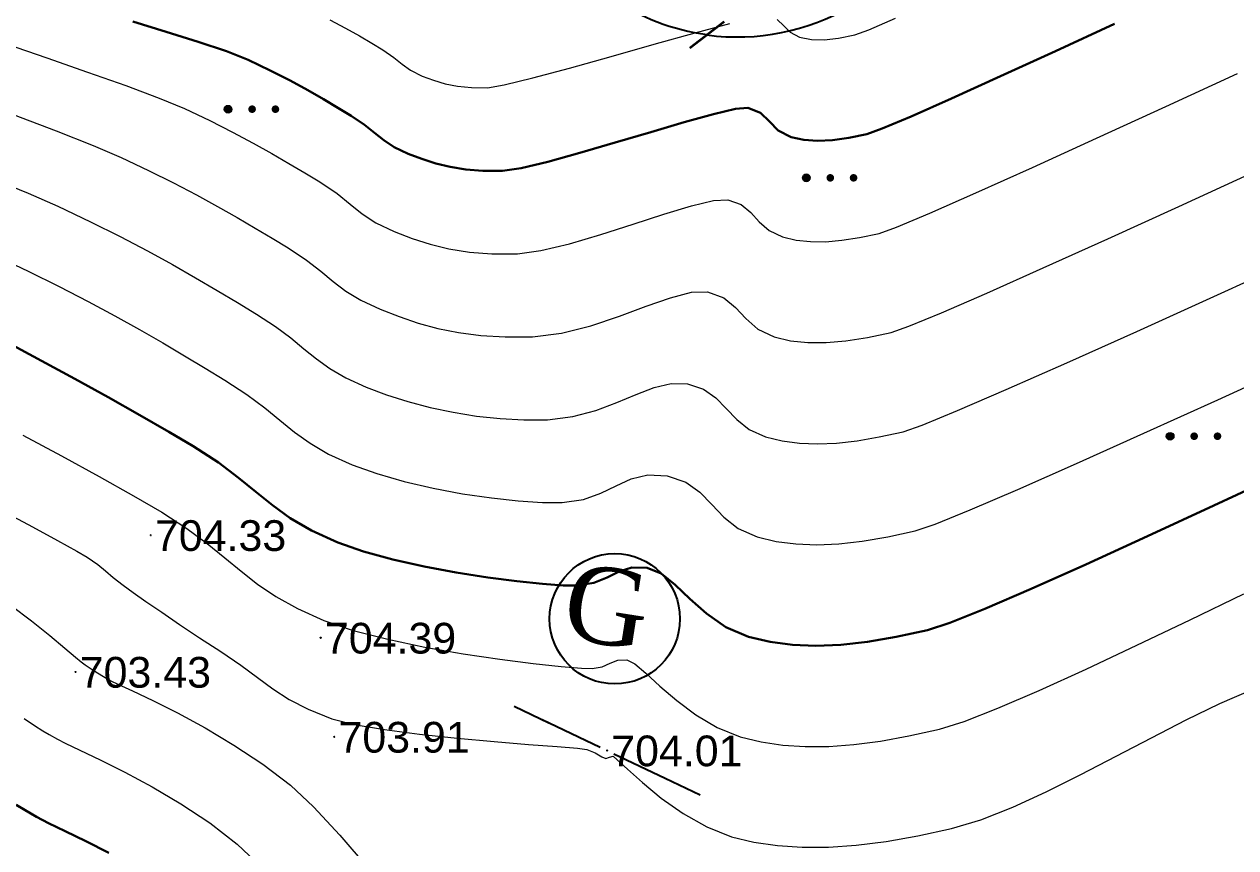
# Model space of a CAD drawing. Header units: feet. Extents: x 3381 to 682707, y 675186 to 4374675.
# Drawn here: x 682382.32 to 682421.75, y 4373141.7 to 4373168.51 of the extents above; entities that cross this region are included whole.
import ezdxf

# ---------------------------------------------------------------- set-up
doc = ezdxf.new("R2010")
doc.units = ezdxf.units.FT
doc.header["$MEASUREMENT"] = 0
doc.header["$PDMODE"] = 34
doc.header["$PDSIZE"] = 0.01
doc.linetypes.add('DUZ', pattern=[0])
doc.layers.get('0').update_dxf_attribs({"linetype": 'CONTINUOUS'})
doc.layers.get('Defpoints').update_dxf_attribs({"linetype": 'CONTINUOUS'})
for name, color, linetype in [('0_Point_Height', 2, 'CONTINUOUS'), ('0_Point_Point', 7, 'CONTINUOUS'), ('col bitkisi', 7, 'CONTINUOUS'), ('Layer8', 7, 'CONTINUOUS'), ('Lep-Stolb', 7, 'CONTINUOUS')]:
    doc.layers.add(name, color=color, linetype=linetype)
doc.layers.add('ANA HORIZONTAL', color=24, linetype='CONTINUOUS', lineweight=30)
doc.layers.add('HORIZANTAL', color=24, linetype='CONTINUOUS', lineweight=13)
doc.styles.get("Standard").update_dxf_attribs({"font": 'arial.ttf', "height": 1.5})
doc.styles.add('style5', font='arialazlat.ttf', dxfattribs={"height": 400})
doc.dimstyles.new('ISO-25', dxfattribs={"dimtxt": 1.5, "dimasz": 1, "dimexe": 1.25, "dimexo": 0.625, "dimtad": 1, "dimtxsty": 'Standard', "dimblk": 'OBLIQUE', "dimcen": 2.5, "dimadec": 0, "dimazin": 0, "dimtfac": 1, "dimtmove": 0, "dimatfit": 3, "dimldrblk": 'OBLIQUE', "dimfxl": 1, "dimarcsym": 0})

# ---------------------------------------------------------------- blocks, each defined once
blk = doc.blocks.new('_Oblique')
at = {"color": 0, "linetype": 'ByBlock', "lineweight": -2}
blk.add_line((-0.5, -0.5), (0.5, 0.5), dxfattribs=at)
blk = doc.blocks.new('*D45')
at = {"color": 0, "lineweight": -2, "transparency": 16777216}
blk.add_arc((682405.533, 4373175.416), 7.308, 157.6168, 262.2234, dxfattribs=at)
at = {"layer": 'Defpoints', "color": 0, "lineweight": 30, "transparency": 16777216}
for p in [(682407.12, 4373187.035), (682388.578, 4373182.398, 709.272), (682400.582, 4373170.04), (682420.014, 4373169.452, 709.019), (682394.577, 4373095.189)]:
    blk.add_point(p, dxfattribs=at)
at = {"color": 0, "lineweight": -2, "transparency": 16777216}
for p, rotation in [((682398.776, 4373178.199), 67.61681356664572), ((682404.544, 4373168.175), 352.223436213165)]:
    blk.add_blockref('_Oblique', p, dxfattribs=dict(at, rotation=rotation))
at = {"color": 0, "lineweight": 20, "transparency": 16777216, "insert": (682400.405, 4373172.464), "char_height": 1.5, "attachment_point": 5, "rotation": 299.9201}
blk.add_mtext('105°', dxfattribs=at)
blk = doc.blocks.new('*D46')
at = {"color": 0, "lineweight": -2, "transparency": 16777216}
blk.add_arc((682405.533, 4373175.416), 7.32, 262.2234, 337.6168, dxfattribs=at)
at = {"layer": 'Defpoints', "color": 0, "lineweight": 30, "transparency": 16777216}
for p in [(682407.12, 4373187.035), (682388.578, 4373182.398, 709.272), (682410.478, 4373170.017), (682420.014, 4373169.452, 709.019), (682394.577, 4373095.189)]:
    blk.add_point(p, dxfattribs=at)
at = {"color": 0, "lineweight": -2, "transparency": 16777216}
for p, rotation in [((682412.302, 4373172.628), 67.61681356779708), ((682404.543, 4373168.163), 172.223436213165)]:
    blk.add_blockref('_Oblique', p, dxfattribs=dict(at, rotation=rotation))
at = {"color": 0, "lineweight": 20, "transparency": 16777216, "insert": (682408.492, 4373170.274), "char_height": 1.5, "attachment_point": 5, "rotation": 29.9201}
blk.add_mtext('75°', dxfattribs=at)

msp = doc.modelspace()

# ---------------------------------------------------------------- hatches: boundary and pattern name
at = {"layer": 'col bitkisi', "ltscale": 1.5}
h = msp.add_hatch(color=256, dxfattribs=at)
edge = h.paths.add_edge_path()
edge.add_arc((682388.956, 4373165.746), 0.125, 0, 360)
h = msp.add_hatch(color=256, dxfattribs=at)
edge = h.paths.add_edge_path()
edge.add_arc((682389.739, 4373165.746), 0.125, 0, 360)
h = msp.add_hatch(color=256, dxfattribs=at)
edge = h.paths.add_edge_path()
edge.add_arc((682390.497, 4373165.746), 0.125, 0, 360)
h = msp.add_hatch(color=256, dxfattribs=at)
edge = h.paths.add_edge_path()
edge.add_arc((682407.774, 4373163.511), 0.125, 0, 360)
h = msp.add_hatch(color=256, dxfattribs=at)
edge = h.paths.add_edge_path()
edge.add_arc((682408.557, 4373163.511), 0.125, 0, 360)
h = msp.add_hatch(color=256, dxfattribs=at)
edge = h.paths.add_edge_path()
edge.add_arc((682409.315, 4373163.511), 0.125, 0, 360)
h = msp.add_hatch(color=256, dxfattribs=at)
edge = h.paths.add_edge_path()
edge.add_arc((682419.618, 4373155.1), 0.125, 0, 360)
h = msp.add_hatch(color=256, dxfattribs=at)
edge = h.paths.add_edge_path()
edge.add_arc((682420.4, 4373155.1), 0.125, 0, 360)
h = msp.add_hatch(color=256, dxfattribs=at)
edge = h.paths.add_edge_path()
edge.add_arc((682421.159, 4373155.1), 0.125, 0, 360)

# ---------------------------------------------------------------- linework, layer by layer
at = {"color": 7, "linetype": 'DUZ', "lineweight": 25}
msp.add_circle((682401.542, 4373149.156, -716.5), 2.121, dxfattribs=at)
at = {"linetype": 'Continuous'}
for points, knots in [([(682403.55, 4373251.91, -716.5), (682405.371, 4373248.44, -716.5), (682411.677, 4373236.422, -716.5), (682421.574, 4373218.441, -716.5), (682435.569, 4373199.176, -716.5), (682446.34, 4373178.978, -716.5), (682457.303, 4373161.093, -716.5), (682466.431, 4373143.689, -716.5), (682479.846, 4373125.168, -716.5), (682496.445, 4373110.879, -716.5), (682507.98, 4373096.042, -716.5), (682515.91, 4373085.56, -716.5), (682527.228, 4373073.641, -716.5), (682535.478, 4373062.949, -716.5), (682539.921, 4373057.189, -716.5)], [0, 0, 0, 0, 11.75951, 40.72321, 61.46233, 83.054979, 109.290717, 124.392744, 141.962718, 177.533008, 189.558821, 198.276488, 216.955448, 238.768866, 238.768866, 238.768866, 238.768866]), ([(682408.307, 4373231.38, -716.5), (682404.367, 4373227.617, -716.5), (682403.839, 4373227.566, -716.5), (682402.25, 4373227.407, -716.5), (682401.187, 4373227.29, -716.5), (682398.235, 4373226.883, -716.5), (682396.358, 4373226.529, -716.5), (682393.58, 4373225.651, -716.5), (682392.629, 4373225.281, -716.5), (682391.138, 4373224.543, -716.5), (682390.578, 4373224.227, -716.5), (682389.418, 4373223.471, -716.5), (682388.83, 4373223.024, -716.5), (682387.714, 4373222.075, -716.5), (682387.185, 4373221.571, -716.5), (682385.943, 4373220.3, -716.5), (682385.253, 4373219.513, -716.5), (682384.142, 4373218.195, -716.5), (682383.708, 4373217.665, -716.5), (682382.852, 4373216.619, -716.5), (682382.427, 4373216.098, -716.5), (682381.16, 4373214.543, -716.5), (682380.328, 4373213.515, -716.5), (682377.848, 4373210.447, -716.5), (682376.221, 4373208.424, -716.5), (682373.312, 4373204.829, -716.5), (682372.036, 4373203.259, -716.5), (682370, 4373200.78, -716.5), (682369.258, 4373199.882, -716.5), (682367.826, 4373198.161, -716.5), (682367.137, 4373197.338, -716.5), (682365.908, 4373195.884, -716.5), (682365.374, 4373195.255, -716.5), (682364.005, 4373193.654, -716.5), (682363.132, 4373192.649, -716.5), (682361.7, 4373190.707, -716.5), (682361.113, 4373189.797, -716.5), (682360.348, 4373188.144, -716.5), (682360.099, 4373187.44, -716.5), (682359.865, 4373186.318, -716.5), (682359.811, 4373185.925, -716.5), (682359.763, 4373185.131, -716.5), (682359.768, 4373184.735, -716.5), (682359.888, 4373183.135, -716.5), (682360.203, 4373181.962, -716.5), (682360.915, 4373180.118, -716.5), (682361.252, 4373179.411, -716.5), (682361.978, 4373178.075, -716.5), (682362.369, 4373177.443, -716.5), (682363.656, 4373175.521, -716.5), (682364.604, 4373174.327, -716.5), (682366.068, 4373172.393, -716.5), (682366.619, 4373171.643, -716.5), (682367.62, 4373170.111, -716.5), (682368.067, 4373169.334, -716.5), (682368.737, 4373167.864, -716.5), (682368.979, 4373167.177, -716.5), (682369.324, 4373165.741, -716.5), (682369.429, 4373165, -716.5), (682369.507, 4373163.403, -716.5), (682369.46, 4373162.549, -716.5), (682369.197, 4373160.869, -716.5), (682368.98, 4373160.038, -716.5), (682368.184, 4373157.804, -716.5), (682367.453, 4373156.451, -716.5), (682365.98, 4373154.304, -716.5), (682365.326, 4373153.476, -716.5), (682363.935, 4373151.868, -716.5), (682363.196, 4373151.085, -716.5), (682361.695, 4373149.533, -716.5), (682360.933, 4373148.765, -716.5), (682359.611, 4373147.38, -716.5), (682359.046, 4373146.772, -716.5), (682357.952, 4373145.519, -716.5), (682357.423, 4373144.88, -716.5), (682355.883, 4373142.933, -716.5), (682354.918, 4373141.596, -716.5), (682353.219, 4373139.133, -716.5), (682352.471, 4373138.011, -716.5), (682351.002, 4373135.742, -716.5), (682350.283, 4373134.596, -716.5), (682348.182, 4373131.122, -716.5), (682346.856, 4373128.758, -716.5), (682344.46, 4373124.069, -716.5), (682343.381, 4373121.749, -716.5), (682341.717, 4373117.724, -716.5), (682341.081, 4373116.04, -716.5), (682339.922, 4373112.634, -716.5), (682339.4, 4373110.917, -716.5), (682338.387, 4373107.289, -716.5), (682337.904, 4373105.376, -716.5), (682337.121, 4373102.084, -716.5), (682336.806, 4373100.707, -716.5), (682336.192, 4373097.942, -716.5), (682335.897, 4373096.554, -716.5), (682335.473, 4373094.381, -716.5), (682335.327, 4373093.607, -716.5), (682335.089, 4373092.206, -716.5), (682334.993, 4373091.587, -716.5), (682334.753, 4373089.623, -716.5), (682334.677, 4373088.279, -716.5), (682334.68, 4373085.263, -716.5), (682334.801, 4373083.591, -716.5), (682335.241, 4373080.299, -716.5), (682335.558, 4373078.68, -716.5), (682336.198, 4373075.964, -716.5), (682336.491, 4373074.856, -716.5), (682337.056, 4373072.858, -716.5), (682337.322, 4373071.965, -716.5), (682337.815, 4373070.351, -716.5), (682338.041, 4373069.621, -716.5), (682338.537, 4373068.147, -716.5), (682338.806, 4373067.407, -716.5), (682339.262, 4373066.316, -716.5), (682339.418, 4373065.963, -716.5), (682339.921, 4373064.909, -716.5), (682340.282, 4373064.248, -716.5), (682340.963, 4373062.978, -716.5), (682341.283, 4373062.369, -716.5), (682341.682, 4373061.467, -716.5), (682341.803, 4373061.163, -716.5), (682341.99, 4373060.609, -716.5), (682342.06, 4373060.362, -716.5), (682342.183, 4373059.838, -716.5), (682342.235, 4373059.565, -716.5), (682342.369, 4373058.729, -716.5), (682342.432, 4373058.138, -716.5), (682340.247, 4373053.725, -716.5)], [0, 0, 0, 0, 1.504182, 1.504182, 4.512547, 4.512547, 9.897023, 9.897023, 12.795834, 12.795834, 14.604059, 14.604059, 16.662244, 16.662244, 18.72043, 18.72043, 21.69221, 21.69221, 23.690537, 23.690537, 25.688865, 25.688865, 29.68552, 29.68552, 37.678831, 37.678831, 43.858623, 43.858623, 47.338723, 47.338723, 50.479181, 50.479181, 52.843093, 52.843093, 56.452422, 56.452422, 59.343353, 59.343353, 61.301717, 61.301717, 62.310714, 62.310714, 63.319712, 63.319712, 66.426739, 66.426739, 68.50177, 68.50177, 70.576802, 70.576802, 75.092259, 75.092259, 77.984383, 77.984383, 80.876507, 80.876507, 83.368148, 83.368148, 85.859789, 85.859789, 88.693846, 88.693846, 91.527902, 91.527902, 96.504404, 96.504404, 99.813748, 99.813748, 103.123092, 103.123092, 106.359907, 106.359907, 108.778682, 108.778682, 111.197456, 111.197456, 116.035005, 116.035005, 120.025858, 120.025858, 124.016711, 124.016711, 131.998417, 131.998417, 139.538843, 139.538843, 144.840516, 144.840516, 150.142189, 150.142189, 155.992549, 155.992549, 160.212599, 160.212599, 164.43265, 164.43265, 166.77754, 166.77754, 168.584028, 168.584028, 172.423705, 172.423705, 177.221179, 177.221179, 182.018653, 182.018653, 185.384546, 185.384546, 188.140377, 188.140377, 190.397291, 190.397291, 192.654204, 192.654204, 193.73589, 193.73589, 195.899262, 195.899262, 198.062634, 198.062634, 199.190084, 199.190084, 200.13488, 200.13488, 201.079676, 201.079676, 202.923933, 202.923933, 202.923933, 202.923933]), ([(682412.21, 4373224.91, -716.5), (682404.648, 4373224.63, -716.5), (682404.119, 4373224.579, -716.5), (682402.541, 4373224.421, -716.5), (682401.504, 4373224.307, -716.5), (682398.703, 4373223.918, -716.5), (682396.995, 4373223.587, -716.5), (682394.578, 4373222.819, -716.5), (682393.77, 4373222.501, -716.5), (682392.521, 4373221.878, -716.5), (682392.052, 4373221.61, -716.5), (682390.903, 4373220.852, -716.5), (682390.233, 4373220.306, -716.5), (682388.922, 4373219.082, -716.5), (682388.285, 4373218.406, -716.5), (682387.021, 4373216.971, -716.5), (682386.395, 4373216.211, -716.5), (682384.248, 4373213.59, -716.5), (682382.769, 4373211.765, -716.5), (682379.842, 4373208.139, -716.5), (682378.392, 4373206.339, -716.5), (682374.005, 4373200.916, -716.5), (682371.029, 4373197.274, -716.5), (682367.31, 4373192.901, -716.5), (682366.825, 4373192.339, -716.5), (682365.884, 4373191.229, -716.5), (682365.428, 4373190.68, -716.5), (682364.44, 4373189.391, -716.5), (682363.943, 4373188.655, -716.5), (682363.256, 4373187.336, -716.5), (682363.029, 4373186.75, -716.5), (682362.841, 4373185.91, -716.5), (682362.802, 4373185.65, -716.5), (682362.766, 4373185.121, -716.5), (682362.768, 4373184.845, -716.5), (682362.852, 4373183.736, -716.5), (682363.082, 4373182.833, -716.5), (682363.634, 4373181.407, -716.5), (682363.879, 4373180.878, -716.5), (682364.416, 4373179.858, -716.5), (682364.71, 4373179.363, -716.5), (682365.794, 4373177.683, -716.5), (682366.686, 4373176.537, -716.5), (682368.204, 4373174.546, -716.5), (682368.817, 4373173.73, -716.5), (682369.987, 4373171.994, -716.5), (682370.542, 4373171.076, -716.5), (682371.289, 4373169.522, -716.5), (682371.535, 4373168.927, -716.5), (682371.945, 4373167.692, -716.5), (682372.107, 4373167.061, -716.5), (682372.464, 4373165.147, -716.5), (682372.533, 4373163.842, -716.5), (682372.362, 4373161.441, -716.5), (682372.161, 4373160.346, -716.5), (682371.56, 4373158.235, -716.5), (682371.158, 4373157.216, -716.5), (682370.204, 4373155.277, -716.5), (682369.653, 4373154.356, -716.5), (682368.272, 4373152.341, -716.5), (682367.409, 4373151.276, -716.5), (682365.624, 4373149.27, -716.5), (682364.703, 4373148.325, -716.5), (682363.037, 4373146.619, -716.5), (682362.288, 4373145.852, -716.5), (682361.111, 4373144.577, -716.5), (682360.666, 4373144.074, -716.5), (682359.794, 4373143.038, -716.5), (682359.368, 4373142.509, -716.5), (682358.114, 4373140.893, -716.5), (682357.309, 4373139.776, -716.5), (682355.782, 4373137.567, -716.5), (682355.056, 4373136.48, -716.5), (682353.634, 4373134.291, -716.5), (682352.94, 4373133.186, -716.5), (682350.91, 4373129.843, -716.5), (682349.63, 4373127.575, -716.5), (682347.253, 4373122.959, -716.5), (682346.157, 4373120.612, -716.5), (682344.503, 4373116.609, -716.5), (682343.886, 4373114.975, -716.5), (682342.763, 4373111.667, -716.5), (682342.255, 4373109.99, -716.5), (682341.257, 4373106.408, -716.5), (682340.778, 4373104.498, -716.5), (682340.006, 4373101.245, -716.5), (682339.7, 4373099.905, -716.5), (682339.109, 4373097.232, -716.5), (682338.825, 4373095.897, -716.5), (682338.41, 4373093.771, -716.5), (682338.261, 4373092.976, -716.5), (682338.028, 4373091.589, -716.5), (682337.939, 4373090.991, -716.5), (682337.802, 4373089.797, -716.5), (682337.752, 4373089.197, -716.5), (682337.658, 4373087.389, -716.5), (682337.667, 4373086.173, -716.5), (682337.856, 4373083.04, -716.5), (682338.136, 4373081.131, -716.5), (682338.926, 4373077.324, -716.5), (682339.433, 4373075.425, -716.5), (682340.179, 4373072.884, -716.5), (682340.373, 4373072.243, -716.5), (682340.766, 4373070.965, -716.5), (682340.964, 4373070.336, -716.5), (682341.359, 4373069.174, -716.5), (682341.553, 4373068.638, -716.5), (682341.905, 4373067.764, -716.5), (682342.053, 4373067.419, -716.5), (682342.335, 4373066.812, -716.5), (682342.467, 4373066.546, -716.5), (682342.746, 4373066.002, -716.5), (682342.893, 4373065.727, -716.5), (682343.344, 4373064.886, -716.5), (682343.659, 4373064.307, -716.5), (682344.185, 4373063.235, -716.5), (682344.401, 4373062.755, -716.5), (682344.721, 4373061.912, -716.5), (682344.838, 4373061.559, -716.5), (682345.035, 4373060.84, -716.5), (682345.114, 4373060.483, -716.5), (682345.308, 4373059.425, -716.5), (682345.385, 4373058.736, -716.5), (682345.463, 4373057.994, -716.5), (682345.471, 4373057.913, -716.5), (682347.206, 4373053.601, -716.5)], [0, 0, 0, 0, 1.519576, 1.519576, 4.558728, 4.558728, 9.930594, 9.930594, 12.837598, 12.837598, 14.698947, 14.698947, 17.596272, 17.596272, 20.493598, 20.493598, 23.430765, 23.430765, 30.540606, 30.540606, 37.650448, 37.650448, 51.870131, 51.870131, 53.943342, 53.943342, 56.016553, 56.016553, 58.839775, 58.839775, 61.186701, 61.186701, 62.257023, 62.257023, 63.327345, 63.327345, 66.426341, 66.426341, 68.26825, 68.26825, 70.110159, 70.110159, 74.62153, 74.62153, 77.595, 77.595, 80.568471, 80.568471, 82.304355, 82.304355, 84.04024, 84.04024, 87.512009, 87.512009, 90.504027, 90.504027, 93.496045, 93.496045, 96.488063, 96.488063, 100.372173, 100.372173, 104.256283, 104.256283, 107.517701, 107.517701, 109.618427, 109.618427, 111.719153, 111.719153, 115.920605, 115.920605, 119.858792, 119.858792, 123.796978, 123.796978, 131.673352, 131.673352, 139.553481, 139.553481, 144.894421, 144.894421, 150.235361, 150.235361, 156.190392, 156.190392, 160.321983, 160.321983, 164.453574, 164.453574, 166.899961, 166.899961, 168.797126, 168.797126, 170.694291, 170.694291, 174.488621, 174.488621, 180.488906, 180.488906, 186.48919, 186.48919, 188.508696, 188.508696, 190.528201, 190.528201, 192.322947, 192.322947, 193.52533, 193.52533, 194.478712, 194.478712, 195.432094, 195.432094, 197.338858, 197.338858, 198.784376, 198.784376, 199.759029, 199.759029, 200.733681, 200.733681, 202.682985, 202.682985, 202.923933, 202.923933, 202.923933, 202.923933])]:
    msp.add_open_spline(points, degree=3, knots=knots, dxfattribs=at)
at = {"layer": '0_Point_Point'}
for p in [(682386.441, 4373151.879, -12.173), (682391.973, 4373148.539, -12.112), (682383.993, 4373147.429, -13.065), (682392.414, 4373145.314, -12.587), (682401.291, 4373144.87, -12.493)]:
    msp.add_point(p, dxfattribs=at)
at = {"layer": 'ANA HORIZONTAL', "color": 32, "lineweight": 30}
for points, elevation in [([(682385.852, 4373168.604), (682386.945, 4373168.261), (682387.987, 4373167.936), (682388.901, 4373167.632), (682389.607, 4373167.352), (682390.331, 4373167.006), (682390.974, 4373166.677), (682391.547, 4373166.366), (682392.063, 4373166.07), (682392.532, 4373165.792), (682392.968, 4373165.529), (682393.399, 4373165.239), (682393.727, 4373164.978), (682394.024, 4373164.738), (682394.364, 4373164.513), (682394.821, 4373164.295), (682395.266, 4373164.125), (682395.714, 4373163.98), (682396.183, 4373163.865), (682396.691, 4373163.784), (682397.252, 4373163.741), (682397.886, 4373163.743), (682398.493, 4373163.83), (682399.361, 4373164.035), (682400.408, 4373164.323), (682401.552, 4373164.657), (682402.711, 4373165.003), (682403.805, 4373165.325), (682404.752, 4373165.588), (682405.47, 4373165.756), (682405.878, 4373165.794), (682406.285, 4373165.623), (682406.574, 4373165.346), (682406.865, 4373165.056), (682407.279, 4373164.84), (682407.7, 4373164.75), (682408.144, 4373164.716), (682408.625, 4373164.736), (682409.156, 4373164.809), (682409.749, 4373164.932), (682410.243, 4373165.113), (682411.186, 4373165.513), (682412.497, 4373166.094), (682414.092, 4373166.816), (682415.889, 4373167.638), (682417.807, 4373168.521)], -9), ([(682381.824, 4373158.124), (682382.882, 4373157.559), (682383.974, 4373156.965), (682385.057, 4373156.366), (682386.089, 4373155.785), (682387.026, 4373155.247), (682387.825, 4373154.774), (682388.643, 4373154.241), (682389.299, 4373153.747), (682389.862, 4373153.285), (682390.399, 4373152.85), (682390.978, 4373152.435), (682391.667, 4373152.033), (682392.533, 4373151.638), (682393.367, 4373151.346), (682394.319, 4373151.086), (682395.34, 4373150.858), (682396.385, 4373150.663), (682397.407, 4373150.502), (682398.358, 4373150.378), (682399.193, 4373150.292), (682399.863, 4373150.243), (682400.323, 4373150.235), (682400.86, 4373150.326), (682401.293, 4373150.504), (682401.684, 4373150.695), (682402.097, 4373150.824), (682402.595, 4373150.818), (682403.052, 4373150.628), (682403.507, 4373150.267), (682403.99, 4373149.808), (682404.529, 4373149.324), (682405.156, 4373148.887), (682405.898, 4373148.571), (682406.601, 4373148.405), (682407.328, 4373148.308), (682408.091, 4373148.277), (682408.9, 4373148.312), (682409.767, 4373148.409), (682410.703, 4373148.569), (682411.717, 4373148.789), (682412.444, 4373149.027), (682413.591, 4373149.486), (682415.092, 4373150.131), (682416.879, 4373150.928), (682418.885, 4373151.843), (682421.044, 4373152.842), (682423.287, 4373153.889)], -11.5), ([(682382.054, 4373143.097), (682382.351, 4373142.926), (682382.723, 4373142.708), (682383.115, 4373142.502), (682383.658, 4373142.242), (682384.322, 4373141.922), (682385.072, 4373141.535)], -14)]:
    msp.add_lwpolyline(points, dxfattribs=dict(at, elevation=elevation))
at = {"layer": 'col bitkisi', "lineweight": 13, "ltscale": 1.5}
for centre in [(682388.956, 4373165.746, -716.5), (682407.774, 4373163.511, -716.5), (682419.618, 4373155.1, -716.5)]:
    msp.add_circle(centre, 0.125, dxfattribs=at)
at = {"layer": 'HORIZANTAL', "color": 32, "linetype": 'Continuous', "lineweight": 13}
for points, elevation in [([(682392.266, 4373168.655), (682392.781, 4373168.387), (682393.232, 4373168.135), (682393.632, 4373167.899), (682393.997, 4373167.68), (682394.356, 4373167.433), (682394.624, 4373167.214), (682394.898, 4373167.015), (682395.278, 4373166.826), (682395.647, 4373166.687), (682396.024, 4373166.574), (682396.427, 4373166.492), (682396.879, 4373166.447), (682397.399, 4373166.444), (682397.942, 4373166.536), (682398.871, 4373166.764), (682400.073, 4373167.086), (682401.43, 4373167.464), (682402.829, 4373167.858), (682404.154, 4373168.227), (682405.29, 4373168.531)], -8.5), ([(682406.831, 4373168.664), (682407.042, 4373168.463), (682407.254, 4373168.251), (682407.556, 4373168.094), (682407.941, 4373168.018), (682408.357, 4373168.006), (682408.822, 4373168.054), (682409.355, 4373168.161), (682409.807, 4373168.331), (682410.684, 4373168.71)], -8.5), ([(682381.739, 4373167.877), (682383.059, 4373167.416), (682384.386, 4373166.954), (682385.634, 4373166.512), (682386.715, 4373166.109), (682387.542, 4373165.763), (682388.361, 4373165.374), (682389.101, 4373165.001), (682389.77, 4373164.645), (682390.378, 4373164.304), (682390.936, 4373163.98), (682391.453, 4373163.671), (682391.94, 4373163.378), (682392.504, 4373162.999), (682392.932, 4373162.658), (682393.321, 4373162.344), (682393.766, 4373162.049), (682394.363, 4373161.763), (682394.945, 4373161.541), (682395.532, 4373161.351), (682396.146, 4373161.201), (682396.809, 4373161.095), (682397.544, 4373161.04), (682398.373, 4373161.041), (682399.139, 4373161.142), (682400.068, 4373161.364), (682401.09, 4373161.665), (682402.137, 4373162.001), (682403.143, 4373162.326), (682404.037, 4373162.597), (682404.753, 4373162.769), (682405.221, 4373162.799), (682405.652, 4373162.639), (682405.968, 4373162.379), (682406.246, 4373162.078), (682406.565, 4373161.794), (682407.003, 4373161.586), (682407.447, 4373161.486), (682407.909, 4373161.435), (682408.401, 4373161.433), (682408.931, 4373161.478), (682409.508, 4373161.568), (682410.143, 4373161.704), (682410.712, 4373161.909), (682411.792, 4373162.363), (682413.296, 4373163.024), (682415.136, 4373163.851), (682417.226, 4373164.801), (682419.479, 4373165.833), (682421.807, 4373166.905)], -9.5), ([(682381.964, 4373165.574), (682383.36, 4373165.044), (682384.561, 4373164.568), (682385.478, 4373164.175), (682386.369, 4373163.752), (682387.183, 4373163.346), (682387.929, 4373162.955), (682388.614, 4373162.58), (682389.247, 4373162.219), (682389.835, 4373161.874), (682390.387, 4373161.543), (682390.911, 4373161.227), (682391.507, 4373160.834), (682391.972, 4373160.474), (682392.377, 4373160.14), (682392.788, 4373159.826), (682393.275, 4373159.525), (682393.905, 4373159.232), (682394.522, 4373158.994), (682395.141, 4373158.785), (682395.778, 4373158.61), (682396.451, 4373158.473), (682397.178, 4373158.38), (682397.975, 4373158.333), (682398.861, 4373158.34), (682399.809, 4373158.456), (682400.764, 4373158.697), (682401.694, 4373159.007), (682402.569, 4373159.329), (682403.36, 4373159.607), (682404.035, 4373159.784), (682404.565, 4373159.804), (682405.088, 4373159.61), (682405.471, 4373159.295), (682405.808, 4373158.929), (682406.195, 4373158.585), (682406.727, 4373158.332), (682407.265, 4373158.21), (682407.827, 4373158.149), (682408.423, 4373158.146), (682409.066, 4373158.201), (682409.767, 4373158.311), (682410.536, 4373158.475), (682411.109, 4373158.677), (682412.173, 4373159.118), (682413.657, 4373159.762), (682415.487, 4373160.576), (682417.592, 4373161.526), (682419.899, 4373162.575), (682422.335, 4373163.691)], -10), ([(682381.217, 4373163.514), (682382.448, 4373163.008), (682383.413, 4373162.586), (682384.474, 4373162.083), (682385.444, 4373161.599), (682386.332, 4373161.134), (682387.148, 4373160.687), (682387.901, 4373160.258), (682388.601, 4373159.846), (682389.259, 4373159.453), (682389.882, 4373159.076), (682390.502, 4373158.672), (682390.999, 4373158.298), (682391.425, 4373157.948), (682391.832, 4373157.619), (682392.27, 4373157.304), (682392.792, 4373157), (682393.448, 4373156.7), (682394.114, 4373156.452), (682394.812, 4373156.23), (682395.536, 4373156.039), (682396.281, 4373155.88), (682397.04, 4373155.758), (682397.808, 4373155.675), (682398.579, 4373155.634), (682399.348, 4373155.638), (682400.179, 4373155.738), (682400.93, 4373155.941), (682401.614, 4373156.198), (682402.241, 4373156.461), (682402.825, 4373156.683), (682403.376, 4373156.815), (682403.908, 4373156.809), (682404.435, 4373156.631), (682404.835, 4373156.344), (682405.171, 4373155.997), (682405.51, 4373155.639), (682405.914, 4373155.316), (682406.451, 4373155.078), (682406.992, 4373154.951), (682407.551, 4373154.876), (682408.139, 4373154.853), (682408.762, 4373154.879), (682409.429, 4373154.954), (682410.149, 4373155.077), (682410.93, 4373155.246), (682411.55, 4373155.463), (682412.692, 4373155.932), (682414.284, 4373156.62), (682416.254, 4373157.491), (682418.529, 4373158.513), (682421.037, 4373159.65), (682423.708, 4373160.868)], -10.5), ([(682381.348, 4373160.997), (682382.448, 4373160.478), (682383.463, 4373159.975), (682384.401, 4373159.49), (682385.27, 4373159.022), (682386.078, 4373158.57), (682386.832, 4373158.135), (682387.541, 4373157.716), (682388.212, 4373157.313), (682388.854, 4373156.925), (682389.572, 4373156.457), (682390.149, 4373156.022), (682390.644, 4373155.617), (682391.115, 4373155.235), (682391.624, 4373154.87), (682392.229, 4373154.516), (682392.99, 4373154.169), (682393.797, 4373153.882), (682394.691, 4373153.628), (682395.634, 4373153.41), (682396.591, 4373153.229), (682397.526, 4373153.089), (682398.403, 4373152.992), (682399.185, 4373152.941), (682399.835, 4373152.937), (682400.522, 4373153.038), (682401.088, 4373153.244), (682401.59, 4373153.488), (682402.081, 4373153.708), (682402.616, 4373153.838), (682403.251, 4373153.814), (682403.856, 4373153.609), (682404.315, 4373153.28), (682404.702, 4373152.881), (682405.092, 4373152.469), (682405.558, 4373152.098), (682406.174, 4373151.824), (682406.796, 4373151.678), (682407.44, 4373151.592), (682408.115, 4373151.565), (682408.831, 4373151.595), (682409.598, 4373151.682), (682410.426, 4373151.823), (682411.324, 4373152.017), (682411.975, 4373152.239), (682413.111, 4373152.7), (682414.666, 4373153.368), (682416.573, 4373154.21), (682418.763, 4373155.195), (682421.171, 4373156.289), (682423.729, 4373157.46)], -11), ([(682382.274, 4373155.137), (682383.536, 4373154.457), (682384.762, 4373153.786), (682385.874, 4373153.163), (682386.797, 4373152.624), (682387.61, 4373152.098), (682388.278, 4373151.606), (682388.851, 4373151.144), (682389.38, 4373150.707), (682389.916, 4373150.289), (682390.51, 4373149.886), (682391.213, 4373149.494), (682392.075, 4373149.106), (682393.032, 4373148.78), (682394.151, 4373148.49), (682395.365, 4373148.237), (682396.604, 4373148.021), (682397.802, 4373147.843), (682398.89, 4373147.704), (682399.799, 4373147.606), (682400.462, 4373147.549), (682400.81, 4373147.534), (682401.134, 4373147.598), (682401.389, 4373147.716), (682401.637, 4373147.815), (682401.938, 4373147.823), (682402.194, 4373147.686), (682402.555, 4373147.382), (682403.014, 4373146.966), (682403.56, 4373146.496), (682404.183, 4373146.027), (682404.873, 4373145.615), (682405.622, 4373145.317), (682406.306, 4373145.151), (682407.01, 4373145.044), (682407.743, 4373144.994), (682408.511, 4373145), (682409.324, 4373145.061), (682410.189, 4373145.175), (682411.116, 4373145.342), (682412.111, 4373145.56), (682412.914, 4373145.811), (682414.014, 4373146.244), (682415.355, 4373146.825), (682416.881, 4373147.521), (682418.537, 4373148.3), (682420.266, 4373149.128), (682422.014, 4373149.973)], -12), ([(682381.64, 4373152.661), (682382.59, 4373152.151), (682383.41, 4373151.706), (682384.029, 4373151.363), (682384.373, 4373151.161), (682384.713, 4373150.921), (682384.965, 4373150.715), (682385.213, 4373150.504), (682385.543, 4373150.248), (682385.864, 4373150.017), (682386.285, 4373149.72), (682386.795, 4373149.368), (682387.379, 4373148.971), (682388.026, 4373148.54), (682388.724, 4373148.087), (682389.37, 4373147.647), (682389.913, 4373147.245), (682390.418, 4373146.874), (682390.947, 4373146.531), (682391.564, 4373146.21), (682392.333, 4373145.905), (682393.064, 4373145.716), (682394.045, 4373145.548), (682395.189, 4373145.399), (682396.409, 4373145.27), (682397.62, 4373145.159), (682398.734, 4373145.068), (682399.665, 4373144.995), (682400.326, 4373144.94), (682400.63, 4373144.903), (682400.904, 4373144.79), (682401.124, 4373144.667), (682401.254, 4373144.607), (682401.372, 4373144.65), (682401.487, 4373144.689), (682401.624, 4373144.569), (682401.952, 4373144.259), (682402.44, 4373143.823), (682403.055, 4373143.322), (682403.766, 4373142.82), (682404.54, 4373142.379), (682405.345, 4373142.063), (682406.072, 4373141.889), (682406.835, 4373141.774), (682407.641, 4373141.72), (682408.495, 4373141.724), (682409.403, 4373141.788), (682410.371, 4373141.911), (682411.403, 4373142.092), (682412.505, 4373142.331), (682413.461, 4373142.616), (682414.494, 4373143.022), (682415.585, 4373143.521), (682416.714, 4373144.083), (682417.863, 4373144.68), (682419.011, 4373145.284), (682420.141, 4373145.866), (682421.233, 4373146.397), (682422.267, 4373146.849)], -12.5), ([(682381.902, 4373149.584), (682382.561, 4373149.086), (682383.153, 4373148.611), (682383.642, 4373148.202), (682383.993, 4373147.902), (682384.171, 4373147.754), (682384.3, 4373147.661), (682384.404, 4373147.591), (682384.537, 4373147.505), (682384.707, 4373147.399), (682384.9, 4373147.283), (682385.138, 4373147.142), (682385.373, 4373147.028), (682385.845, 4373146.81), (682386.506, 4373146.495), (682387.309, 4373146.091), (682388.206, 4373145.606), (682389.149, 4373145.047), (682390.09, 4373144.421), (682390.983, 4373143.736), (682391.732, 4373143.035), (682392.591, 4373142.115), (682393.518, 4373141.043)], -13), ([(682382.319, 4373145.915), (682382.661, 4373145.679), (682382.922, 4373145.513), (682383.134, 4373145.389), (682383.402, 4373145.233), (682383.655, 4373145.108), (682384.136, 4373144.885), (682384.798, 4373144.57), (682385.598, 4373144.168), (682386.488, 4373143.687), (682387.424, 4373143.132), (682388.36, 4373142.509), (682389.25, 4373141.825), (682390.02, 4373141.095)], -13.5)]:
    msp.add_lwpolyline(points, dxfattribs=dict(at, elevation=elevation))
at = {"layer": 'Lep-Stolb', "color": 1}
for p, q in [((682398.271, 4373146.309, -20.512), (682399.4, 4373145.772, -20.512)), ((682399.174, 4373145.879, -20.512), (682401.065, 4373144.978, -20.512)), ((682401.516, 4373144.763, -20.512), (682403.183, 4373143.968, -20.512)), ((682403.183, 4373143.968, -20.512), (682404.324, 4373143.425, -20.512))]:
    msp.add_line(p, q, dxfattribs=at)

# ---------------------------------------------------------------- texts
at = {"layer": '0_Point_Height', "color": 0}
for s, p in [('704.33', (682386.577, 4373151.365, -12.173)), ('704.39', (682392.109, 4373148.025, -12.112)), ('703.43', (682384.129, 4373146.915, -13.065)), ('703.91', (682392.55, 4373144.8, -12.587)), ('704.01', (682401.427, 4373144.356, -12.493))]:
    msp.add_text(s, height=1, dxfattribs=at).set_placement(p)
at = {"layer": 'Layer8', "color": 0, "lineweight": 18, "insert": (682399.741, 4373148.513, -384.765), "char_height": 2.5, "width": 81.30669, "attachment_point": 7, "rotation": 351.0579, "style": 'style5'}
msp.add_mtext('{\\fTimes New Roman|b0|i0|c238|p18;G}', dxfattribs=at)

# ---------------------------------------------------------------- dimensions: what is measured, and where the dimension line sits
at = {"color": 222, "lineweight": 20}
for base, line1, line2, picture, middle in [((682400.582, 4373170.04, -716.5), ((682407.12, 4373187.035, -716.5), (682394.577, 4373095.189, -716.5)), ((682388.578, 4373182.398, -7.228), (682420.014, 4373169.452, -7.481)), '*D45', (682400.405, 4373172.464, -716.5)), ((682410.478, 4373170.017, -716.5), ((682388.578, 4373182.398, -7.228), (682420.014, 4373169.452, -7.481)), ((682407.12, 4373187.035, -716.5), (682394.577, 4373095.189, -716.5)), '*D46', (682408.492, 4373170.274, -716.5))]:
    dim = msp.add_angular_dim_2l(base=base, line1=line1, line2=line2, dimstyle='ISO-25', dxfattribs=at)
    dim.commit()
    dim.dimension.update_dxf_attribs({"geometry": picture, "text_midpoint": middle})

doc.saveas('drawing.dxf')
